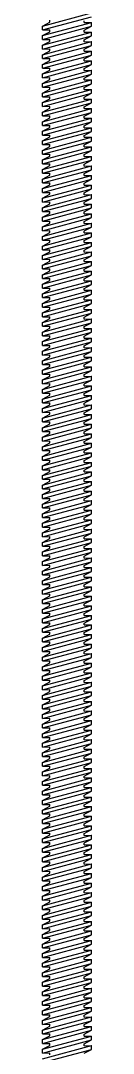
# Model space of a CAD drawing. Header units: metres. Extents: x -50 to 791, y -689 to 584.
# Drawn here: x 449.4 to 453.4, y 414.8 to 499 of the extents above; entities that cross this region are included whole.
import ezdxf

# ---------------------------------------------------------------- set-up
doc = ezdxf.new("R2010")
doc.units = ezdxf.units.M
doc.header["$MEASUREMENT"] = 0

msp = doc.modelspace()

# ---------------------------------------------------------------- linework, layer by layer
at = {"color": 1}
for p, q in [((449.377371, 498.577882), (453.377371, 499.649679)), ((449.377371, 498.2673), (453.377371, 499.339096)), ((449.377371, 498.577882), (449.977371, 498.893943)), ((449.377371, 497.797882), (453.377371, 498.869679)), ((449.977371, 498.893943), (449.977371, 499.049235)), ((452.777371, 498.864201), (452.777371, 499.019493)), ((452.777371, 498.864201), (453.377371, 498.869679)), ((453.377371, 498.559096), (453.377371, 498.869679)), ((449.377371, 498.2673), (449.377371, 498.577882)), ((449.377371, 497.4873), (453.377371, 498.559096)), ((449.377371, 498.2673), (449.977371, 498.272778)), ((449.377371, 497.797882), (449.977371, 498.113943)), ((449.377371, 497.017882), (453.377371, 498.089679)), ((449.977371, 498.113943), (449.977371, 498.269235)), ((452.777371, 498.243035), (453.377371, 498.559096)), ((452.777371, 498.084201), (452.777371, 498.239493)), ((452.777371, 498.084201), (453.377371, 498.089679)), ((453.377371, 497.779096), (453.377371, 498.089679)), ((449.377371, 497.4873), (449.377371, 497.797882)), ((449.377371, 496.7073), (453.377371, 497.779096)), ((449.377371, 497.4873), (449.977371, 497.492778)), ((449.377371, 497.017882), (449.977371, 497.333943)), ((449.377371, 496.237882), (453.377371, 497.309679)), ((449.377371, 496.7073), (449.377371, 497.017882)), ((449.977371, 497.333943), (449.977371, 497.489235)), ((452.777371, 497.463035), (453.377371, 497.779096)), ((452.777371, 497.304201), (452.777371, 497.459493)), ((452.777371, 497.304201), (453.377371, 497.309679)), ((453.377371, 496.999096), (453.377371, 497.309679)), ((449.377371, 495.9273), (453.377371, 496.999096)), ((449.377371, 496.7073), (449.977371, 496.712778)), ((449.377371, 496.237882), (449.977371, 496.553943)), ((449.377371, 495.457882), (453.377371, 496.529679)), ((449.377371, 495.9273), (449.377371, 496.237882)), ((449.377371, 495.1473), (453.377371, 496.219096)), ((449.977371, 496.553943), (449.977371, 496.709235)), ((452.777371, 496.683035), (453.377371, 496.999096)), ((452.777371, 496.524201), (452.777371, 496.679493)), ((452.777371, 496.524201), (453.377371, 496.529679)), ((452.777371, 495.903035), (453.377371, 496.219096)), ((453.377371, 496.219096), (453.377371, 496.529679)), ((449.377371, 495.9273), (449.977371, 495.932778)), ((449.377371, 495.457882), (449.977371, 495.773943)), ((449.377371, 494.677882), (453.377371, 495.749679)), ((449.377371, 495.1473), (449.377371, 495.457882)), ((449.377371, 494.3673), (453.377371, 495.439096)), ((449.977371, 495.773943), (449.977371, 495.929235)), ((452.777371, 495.744201), (452.777371, 495.899493)), ((452.777371, 495.744201), (453.377371, 495.749679)), ((452.777371, 495.123035), (453.377371, 495.439096)), ((453.377371, 495.439096), (453.377371, 495.749679)), ((449.377371, 495.1473), (449.977371, 495.152778)), ((449.377371, 494.677882), (449.977371, 494.993943)), ((449.377371, 493.897882), (453.377371, 494.969679)), ((449.377371, 494.3673), (449.377371, 494.677882)), ((449.377371, 493.5873), (453.377371, 494.659096)), ((449.977371, 494.993943), (449.977371, 495.149235)), ((452.777371, 494.964201), (452.777371, 495.119493)), ((452.777371, 494.964201), (453.377371, 494.969679)), ((452.777371, 494.343035), (453.377371, 494.659096)), ((453.377371, 494.659096), (453.377371, 494.969679)), ((449.377371, 494.3673), (449.977371, 494.372778)), ((449.377371, 493.897882), (449.977371, 494.213943)), ((449.377371, 493.117882), (453.377371, 494.189679)), ((449.377371, 493.5873), (449.377371, 493.897882)), ((449.377371, 492.8073), (453.377371, 493.879096)), ((449.977371, 494.213943), (449.977371, 494.369235)), ((452.777371, 494.184201), (452.777371, 494.339493)), ((452.777371, 494.184201), (453.377371, 494.189679)), ((452.777371, 493.563035), (453.377371, 493.879096)), ((453.377371, 493.879096), (453.377371, 494.189679)), ((449.377371, 493.5873), (449.977371, 493.592778)), ((449.377371, 493.117882), (449.977371, 493.433943)), ((449.377371, 492.337882), (453.377371, 493.409679)), ((449.377371, 492.8073), (449.377371, 493.117882)), ((449.377371, 492.0273), (453.377371, 493.099096)), ((449.377371, 492.8073), (449.977371, 492.812778)), ((449.977371, 493.433943), (449.977371, 493.589235)), ((449.977371, 492.653943), (449.977371, 492.809235)), ((452.777371, 493.404201), (452.777371, 493.559493)), ((452.777371, 493.404201), (453.377371, 493.409679)), ((452.777371, 492.783035), (453.377371, 493.099096)), ((453.377371, 493.099096), (453.377371, 493.409679)), ((449.377371, 492.337882), (449.977371, 492.653943)), ((449.377371, 491.557882), (453.377371, 492.629679)), ((449.377371, 492.0273), (449.377371, 492.337882)), ((449.377371, 491.2473), (453.377371, 492.319096)), ((449.377371, 492.0273), (449.977371, 492.032778)), ((449.977371, 491.873943), (449.977371, 492.029235)), ((452.777371, 492.624201), (452.777371, 492.779493)), ((452.777371, 492.624201), (453.377371, 492.629679)), ((452.777371, 492.003035), (453.377371, 492.319096)), ((452.777371, 491.844201), (452.777371, 491.999493)), ((453.377371, 492.319096), (453.377371, 492.629679)), ((449.377371, 491.557882), (449.977371, 491.873943)), ((449.377371, 490.777882), (453.377371, 491.849679)), ((449.377371, 491.2473), (449.377371, 491.557882)), ((449.377371, 490.4673), (453.377371, 491.539096)), ((449.377371, 491.2473), (449.977371, 491.252778)), ((449.977371, 491.093943), (449.977371, 491.249235)), ((452.777371, 491.844201), (453.377371, 491.849679)), ((452.777371, 491.223035), (453.377371, 491.539096)), ((452.777371, 491.064201), (452.777371, 491.219493)), ((453.377371, 491.539096), (453.377371, 491.849679)), ((449.377371, 490.777882), (449.977371, 491.093943)), ((449.377371, 489.997882), (453.377371, 491.069679)), ((449.377371, 490.4673), (449.377371, 490.777882)), ((449.377371, 489.6873), (453.377371, 490.759096)), ((449.377371, 490.4673), (449.977371, 490.472778)), ((449.377371, 489.997882), (449.977371, 490.313943)), ((449.377371, 489.217882), (453.377371, 490.289679)), ((449.977371, 490.313943), (449.977371, 490.469235)), ((452.777371, 491.064201), (453.377371, 491.069679)), ((452.777371, 490.443035), (453.377371, 490.759096)), ((452.777371, 490.284201), (452.777371, 490.439493)), ((452.777371, 490.284201), (453.377371, 490.289679)), ((453.377371, 490.759096), (453.377371, 491.069679)), ((453.377371, 489.979096), (453.377371, 490.289679)), ((449.377371, 489.6873), (449.377371, 489.997882)), ((449.377371, 488.9073), (453.377371, 489.979096)), ((449.377371, 489.6873), (449.977371, 489.692778)), ((449.377371, 489.217882), (449.977371, 489.533943)), ((449.377371, 488.437882), (453.377371, 489.509679)), ((449.977371, 489.533943), (449.977371, 489.689235)), ((452.777371, 489.663035), (453.377371, 489.979096)), ((452.777371, 489.504201), (452.777371, 489.659493)), ((452.777371, 489.504201), (453.377371, 489.509679)), ((453.377371, 489.199096), (453.377371, 489.509679)), ((449.377371, 488.9073), (449.377371, 489.217882)), ((449.377371, 488.1273), (453.377371, 489.199096)), ((449.377371, 488.9073), (449.977371, 488.912778)), ((449.377371, 488.437882), (449.977371, 488.753943)), ((449.377371, 487.657882), (453.377371, 488.729679)), ((449.977371, 488.753943), (449.977371, 488.909235)), ((452.777371, 488.883035), (453.377371, 489.199096)), ((452.777371, 488.724201), (452.777371, 488.879493)), ((452.777371, 488.724201), (453.377371, 488.729679)), ((453.377371, 488.419096), (453.377371, 488.729679)), ((449.377371, 488.1273), (449.377371, 488.437882)), ((449.377371, 487.3473), (453.377371, 488.419096)), ((449.377371, 488.1273), (449.977371, 488.132778)), ((449.377371, 487.657882), (449.977371, 487.973943)), ((449.377371, 486.877882), (453.377371, 487.949679)), ((449.977371, 487.973943), (449.977371, 488.129235)), ((452.777371, 488.103035), (453.377371, 488.419096)), ((452.777371, 487.944201), (452.777371, 488.099493)), ((452.777371, 487.944201), (453.377371, 487.949679)), ((453.377371, 487.639096), (453.377371, 487.949679)), ((449.377371, 487.3473), (449.377371, 487.657882)), ((449.377371, 486.5673), (453.377371, 487.639096)), ((449.377371, 487.3473), (449.977371, 487.352778)), ((449.377371, 486.877882), (449.977371, 487.193943)), ((449.377371, 486.097882), (453.377371, 487.169679)), ((449.977371, 487.193943), (449.977371, 487.349235)), ((452.777371, 487.323035), (453.377371, 487.639096)), ((452.777371, 487.164201), (452.777371, 487.319493)), ((452.777371, 487.164201), (453.377371, 487.169679)), ((453.377371, 486.859096), (453.377371, 487.169679)), ((449.377371, 486.5673), (449.377371, 486.877882)), ((449.377371, 485.7873), (453.377371, 486.859096)), ((449.377371, 486.5673), (449.977371, 486.572778)), ((449.377371, 486.097882), (449.977371, 486.413943)), ((449.377371, 485.317882), (453.377371, 486.389679)), ((449.377371, 485.7873), (449.377371, 486.097882)), ((449.377371, 485.0073), (453.377371, 486.079096)), ((449.977371, 486.413943), (449.977371, 486.569235)), ((452.777371, 486.543035), (453.377371, 486.859096)), ((452.777371, 486.384201), (452.777371, 486.539493)), ((452.777371, 486.384201), (453.377371, 486.389679)), ((452.777371, 485.763035), (453.377371, 486.079096)), ((453.377371, 486.079096), (453.377371, 486.389679)), ((449.377371, 485.7873), (449.977371, 485.792778)), ((449.377371, 485.317882), (449.977371, 485.633943)), ((449.377371, 484.537882), (453.377371, 485.609679)), ((449.377371, 485.0073), (449.377371, 485.317882)), ((449.377371, 484.2273), (453.377371, 485.299096)), ((449.977371, 485.633943), (449.977371, 485.789235)), ((452.777371, 485.604201), (452.777371, 485.759493)), ((452.777371, 485.604201), (453.377371, 485.609679)), ((452.777371, 484.983035), (453.377371, 485.299096)), ((453.377371, 485.299096), (453.377371, 485.609679)), ((449.377371, 485.0073), (449.977371, 485.012778)), ((449.377371, 484.537882), (449.977371, 484.853943)), ((449.377371, 483.757882), (453.377371, 484.829679)), ((449.377371, 484.2273), (449.377371, 484.537882)), ((449.377371, 483.4473), (453.377371, 484.519096)), ((449.977371, 484.853943), (449.977371, 485.009235)), ((452.777371, 484.824201), (452.777371, 484.979493)), ((452.777371, 484.824201), (453.377371, 484.829679)), ((452.777371, 484.203035), (453.377371, 484.519096)), ((453.377371, 484.519096), (453.377371, 484.829679)), ((449.377371, 484.2273), (449.977371, 484.232778)), ((449.377371, 483.757882), (449.977371, 484.073943)), ((449.377371, 482.977882), (453.377371, 484.049679)), ((449.377371, 483.4473), (449.377371, 483.757882)), ((449.377371, 482.6673), (453.377371, 483.739096)), ((449.977371, 484.073943), (449.977371, 484.229235)), ((452.777371, 484.044201), (452.777371, 484.199493)), ((452.777371, 484.044201), (453.377371, 484.049679)), ((452.777371, 483.423035), (453.377371, 483.739096)), ((453.377371, 483.739096), (453.377371, 484.049679)), ((449.377371, 483.4473), (449.977371, 483.452778)), ((449.377371, 482.977882), (449.977371, 483.293943)), ((449.377371, 482.197882), (453.377371, 483.269679)), ((449.377371, 482.6673), (449.377371, 482.977882)), ((449.377371, 481.8873), (453.377371, 482.959096)), ((449.977371, 483.293943), (449.977371, 483.449235)), ((452.777371, 483.264201), (452.777371, 483.419493)), ((452.777371, 483.264201), (453.377371, 483.269679)), ((452.777371, 482.643035), (453.377371, 482.959096)), ((453.377371, 482.959096), (453.377371, 483.269679)), ((449.377371, 482.6673), (449.977371, 482.672778)), ((449.377371, 482.197882), (449.977371, 482.513943)), ((449.377371, 481.417882), (453.377371, 482.489679)), ((449.377371, 481.8873), (449.377371, 482.197882)), ((449.377371, 481.1073), (453.377371, 482.179096)), ((449.377371, 481.8873), (449.977371, 481.892778)), ((449.977371, 482.513943), (449.977371, 482.669235)), ((449.977371, 481.733943), (449.977371, 481.889235)), ((452.777371, 482.484201), (452.777371, 482.639493)), ((452.777371, 482.484201), (453.377371, 482.489679)), ((452.777371, 481.863035), (453.377371, 482.179096)), ((452.777371, 481.704201), (452.777371, 481.859493)), ((453.377371, 482.179096), (453.377371, 482.489679)), ((449.377371, 481.417882), (449.977371, 481.733943)), ((449.377371, 480.637882), (453.377371, 481.709679)), ((449.377371, 481.1073), (449.377371, 481.417882)), ((449.377371, 480.3273), (453.377371, 481.399096)), ((449.377371, 481.1073), (449.977371, 481.112778)), ((449.977371, 480.953943), (449.977371, 481.109235)), ((452.777371, 481.704201), (453.377371, 481.709679)), ((452.777371, 481.083035), (453.377371, 481.399096)), ((452.777371, 480.924201), (452.777371, 481.079493)), ((453.377371, 481.399096), (453.377371, 481.709679)), ((449.377371, 480.637882), (449.977371, 480.953943)), ((449.377371, 479.857882), (453.377371, 480.929679)), ((449.377371, 480.3273), (449.377371, 480.637882)), ((449.377371, 479.5473), (453.377371, 480.619096)), ((449.377371, 480.3273), (449.977371, 480.332778)), ((449.377371, 479.857882), (449.977371, 480.173943)), ((449.977371, 480.173943), (449.977371, 480.329235)), ((452.777371, 480.924201), (453.377371, 480.929679)), ((452.777371, 480.303035), (453.377371, 480.619096)), ((452.777371, 480.144201), (452.777371, 480.299493)), ((453.377371, 480.619096), (453.377371, 480.929679)), ((449.377371, 479.077882), (453.377371, 480.149679)), ((449.377371, 479.5473), (449.377371, 479.857882)), ((449.377371, 478.7673), (453.377371, 479.839096)), ((449.377371, 479.5473), (449.977371, 479.552778)), ((449.377371, 479.077882), (449.977371, 479.393943)), ((449.377371, 478.297882), (453.377371, 479.369679)), ((449.977371, 479.393943), (449.977371, 479.549235)), ((452.777371, 480.144201), (453.377371, 480.149679)), ((452.777371, 479.523035), (453.377371, 479.839096)), ((452.777371, 479.364201), (452.777371, 479.519493)), ((452.777371, 479.364201), (453.377371, 479.369679)), ((453.377371, 479.839096), (453.377371, 480.149679)), ((453.377371, 479.059096), (453.377371, 479.369679)), ((449.377371, 478.7673), (449.377371, 479.077882)), ((449.377371, 477.9873), (453.377371, 479.059096)), ((449.377371, 478.7673), (449.977371, 478.772778)), ((449.377371, 478.297882), (449.977371, 478.613943)), ((449.377371, 477.517882), (453.377371, 478.589679)), ((449.977371, 478.613943), (449.977371, 478.769235)), ((452.777371, 478.743035), (453.377371, 479.059096)), ((452.777371, 478.584201), (452.777371, 478.739493)), ((452.777371, 478.584201), (453.377371, 478.589679)), ((453.377371, 478.279096), (453.377371, 478.589679)), ((449.377371, 477.9873), (449.377371, 478.297882)), ((449.377371, 477.2073), (453.377371, 478.279096)), ((449.377371, 477.9873), (449.977371, 477.992778)), ((449.377371, 477.517882), (449.977371, 477.833943)), ((449.377371, 476.737882), (453.377371, 477.809679)), ((449.977371, 477.833943), (449.977371, 477.989235)), ((452.777371, 477.963035), (453.377371, 478.279096)), ((452.777371, 477.804201), (452.777371, 477.959493)), ((452.777371, 477.804201), (453.377371, 477.809679)), ((453.377371, 477.499096), (453.377371, 477.809679)), ((449.377371, 477.2073), (449.377371, 477.517882)), ((449.377371, 476.4273), (453.377371, 477.499096)), ((449.377371, 477.2073), (449.977371, 477.212778)), ((449.377371, 476.737882), (449.977371, 477.053943)), ((449.377371, 475.957882), (453.377371, 477.029679)), ((449.977371, 477.053943), (449.977371, 477.209235)), ((452.777371, 477.183035), (453.377371, 477.499096)), ((452.777371, 477.024201), (452.777371, 477.179493)), ((452.777371, 477.024201), (453.377371, 477.029679)), ((453.377371, 476.719096), (453.377371, 477.029679)), ((449.377371, 476.4273), (449.377371, 476.737882)), ((449.377371, 475.6473), (453.377371, 476.719096)), ((449.377371, 476.4273), (449.977371, 476.432778)), ((449.377371, 475.957882), (449.977371, 476.273943)), ((449.377371, 475.177882), (453.377371, 476.249679)), ((449.377371, 475.6473), (449.377371, 475.957882)), ((449.977371, 476.273943), (449.977371, 476.429235)), ((452.777371, 476.403035), (453.377371, 476.719096)), ((452.777371, 476.244201), (452.777371, 476.399493)), ((452.777371, 476.244201), (453.377371, 476.249679)), ((453.377371, 475.939096), (453.377371, 476.249679)), ((449.377371, 474.8673), (453.377371, 475.939096)), ((449.377371, 475.6473), (449.977371, 475.652778)), ((449.377371, 475.177882), (449.977371, 475.493943)), ((449.377371, 474.397882), (453.377371, 475.469679)), ((449.377371, 474.8673), (449.377371, 475.177882)), ((449.377371, 474.0873), (453.377371, 475.159096)), ((449.977371, 475.493943), (449.977371, 475.649235)), ((452.777371, 475.623035), (453.377371, 475.939096)), ((452.777371, 475.464201), (452.777371, 475.619493)), ((452.777371, 475.464201), (453.377371, 475.469679)), ((452.777371, 474.843035), (453.377371, 475.159096)), ((453.377371, 475.159096), (453.377371, 475.469679)), ((449.377371, 474.8673), (449.977371, 474.872778)), ((449.377371, 474.397882), (449.977371, 474.713943)), ((449.377371, 473.617882), (453.377371, 474.689679)), ((449.377371, 474.0873), (449.377371, 474.397882)), ((449.377371, 473.3073), (453.377371, 474.379096)), ((449.977371, 474.713943), (449.977371, 474.869235)), ((452.777371, 474.684201), (452.777371, 474.839493)), ((452.777371, 474.684201), (453.377371, 474.689679)), ((452.777371, 474.063035), (453.377371, 474.379096)), ((453.377371, 474.379096), (453.377371, 474.689679)), ((449.377371, 474.0873), (449.977371, 474.092778)), ((449.377371, 473.617882), (449.977371, 473.933943)), ((449.377371, 472.837882), (453.377371, 473.909679)), ((449.377371, 473.3073), (449.377371, 473.617882)), ((449.377371, 472.5273), (453.377371, 473.599096)), ((449.977371, 473.933943), (449.977371, 474.089235)), ((452.777371, 473.904201), (452.777371, 474.059493)), ((452.777371, 473.904201), (453.377371, 473.909679)), ((452.777371, 473.283035), (453.377371, 473.599096)), ((453.377371, 473.599096), (453.377371, 473.909679)), ((449.377371, 473.3073), (449.977371, 473.312778)), ((449.377371, 472.837882), (449.977371, 473.153943)), ((449.377371, 472.057882), (453.377371, 473.129679)), ((449.377371, 472.5273), (449.377371, 472.837882)), ((449.377371, 471.7473), (453.377371, 472.819096)), ((449.977371, 473.153943), (449.977371, 473.309235)), ((452.777371, 473.124201), (452.777371, 473.279493)), ((452.777371, 473.124201), (453.377371, 473.129679)), ((452.777371, 472.503035), (453.377371, 472.819096)), ((453.377371, 472.819096), (453.377371, 473.129679)), ((449.377371, 472.5273), (449.977371, 472.532778)), ((449.377371, 472.057882), (449.977371, 472.373943)), ((449.377371, 471.277882), (453.377371, 472.349679)), ((449.377371, 471.7473), (449.377371, 472.057882)), ((449.377371, 470.9673), (453.377371, 472.039096)), ((449.377371, 471.7473), (449.977371, 471.752778)), ((449.977371, 472.373943), (449.977371, 472.529235)), ((449.977371, 471.593943), (449.977371, 471.749235)), ((452.777371, 472.344201), (452.777371, 472.499493)), ((452.777371, 472.344201), (453.377371, 472.349679)), ((452.777371, 471.723035), (453.377371, 472.039096)), ((453.377371, 472.039096), (453.377371, 472.349679)), ((449.377371, 471.277882), (449.977371, 471.593943)), ((449.377371, 470.497882), (453.377371, 471.569679)), ((449.377371, 470.9673), (449.377371, 471.277882)), ((449.377371, 470.1873), (453.377371, 471.259096)), ((449.377371, 470.9673), (449.977371, 470.972778)), ((449.977371, 470.813943), (449.977371, 470.969235)), ((452.777371, 471.564201), (452.777371, 471.719493)), ((452.777371, 471.564201), (453.377371, 471.569679)), ((452.777371, 470.943035), (453.377371, 471.259096)), ((452.777371, 470.784201), (452.777371, 470.939493)), ((453.377371, 471.259096), (453.377371, 471.569679)), ((449.377371, 470.497882), (449.977371, 470.813943)), ((449.377371, 469.717882), (453.377371, 470.789679)), ((449.377371, 470.1873), (449.377371, 470.497882)), ((449.377371, 469.4073), (453.377371, 470.479096)), ((449.377371, 470.1873), (449.977371, 470.192778)), ((449.977371, 470.033943), (449.977371, 470.189235)), ((452.777371, 470.784201), (453.377371, 470.789679)), ((452.777371, 470.163035), (453.377371, 470.479096)), ((452.777371, 470.004201), (452.777371, 470.159493)), ((453.377371, 470.479096), (453.377371, 470.789679)), ((449.377371, 469.717882), (449.977371, 470.033943)), ((449.377371, 468.937882), (453.377371, 470.009679)), ((449.377371, 469.4073), (449.377371, 469.717882)), ((449.377371, 468.6273), (453.377371, 469.699096)), ((449.377371, 469.4073), (449.977371, 469.412778)), ((449.377371, 468.937882), (449.977371, 469.253943)), ((449.377371, 468.157882), (453.377371, 469.229679)), ((449.977371, 469.253943), (449.977371, 469.409235)), ((452.777371, 470.004201), (453.377371, 470.009679)), ((452.777371, 469.383035), (453.377371, 469.699096)), ((452.777371, 469.224201), (452.777371, 469.379493)), ((452.777371, 469.224201), (453.377371, 469.229679)), ((453.377371, 469.699096), (453.377371, 470.009679)), ((453.377371, 468.919096), (453.377371, 469.229679)), ((449.377371, 468.6273), (449.377371, 468.937882)), ((449.377371, 467.8473), (453.377371, 468.919096)), ((449.377371, 468.6273), (449.977371, 468.632778)), ((449.377371, 468.157882), (449.977371, 468.473943)), ((449.377371, 467.377882), (453.377371, 468.449679)), ((449.977371, 468.473943), (449.977371, 468.629235)), ((452.777371, 468.603035), (453.377371, 468.919096)), ((452.777371, 468.444201), (452.777371, 468.599493)), ((452.777371, 468.444201), (453.377371, 468.449679)), ((453.377371, 468.139096), (453.377371, 468.449679)), ((449.377371, 467.8473), (449.377371, 468.157882)), ((449.377371, 467.0673), (453.377371, 468.139096)), ((449.377371, 467.8473), (449.977371, 467.852778)), ((449.377371, 467.377882), (449.977371, 467.693943)), ((449.377371, 466.597882), (453.377371, 467.669679)), ((449.977371, 467.693943), (449.977371, 467.849235)), ((452.777371, 467.823035), (453.377371, 468.139096)), ((452.777371, 467.664201), (452.777371, 467.819493)), ((452.777371, 467.664201), (453.377371, 467.669679)), ((453.377371, 467.359096), (453.377371, 467.669679)), ((449.377371, 467.0673), (449.377371, 467.377882)), ((449.377371, 466.2873), (453.377371, 467.359096)), ((449.377371, 467.0673), (449.977371, 467.072778)), ((449.377371, 466.597882), (449.977371, 466.913943)), ((449.377371, 465.817882), (453.377371, 466.889679)), ((449.977371, 466.913943), (449.977371, 467.069235)), ((452.777371, 467.043035), (453.377371, 467.359096)), ((452.777371, 466.884201), (452.777371, 467.039493)), ((452.777371, 466.884201), (453.377371, 466.889679)), ((453.377371, 466.579096), (453.377371, 466.889679)), ((449.377371, 466.2873), (449.377371, 466.597882)), ((449.377371, 465.5073), (453.377371, 466.579096)), ((449.377371, 466.2873), (449.977371, 466.292778)), ((449.377371, 465.817882), (449.977371, 466.133943)), ((449.377371, 465.037882), (453.377371, 466.109679)), ((449.977371, 466.133943), (449.977371, 466.289235)), ((452.777371, 466.263035), (453.377371, 466.579096)), ((452.777371, 466.104201), (452.777371, 466.259493)), ((452.777371, 466.104201), (453.377371, 466.109679)), ((453.377371, 465.799096), (453.377371, 466.109679)), ((449.377371, 465.5073), (449.377371, 465.817882)), ((449.377371, 464.7273), (453.377371, 465.799096)), ((449.377371, 465.5073), (449.977371, 465.512778)), ((449.377371, 465.037882), (449.977371, 465.353943)), ((449.377371, 464.257882), (453.377371, 465.329679)), ((449.377371, 464.7273), (449.377371, 465.037882)), ((449.377371, 463.9473), (453.377371, 465.019096)), ((449.977371, 465.353943), (449.977371, 465.509235)), ((452.777371, 465.483035), (453.377371, 465.799096)), ((452.777371, 465.324201), (452.777371, 465.479493)), ((452.777371, 465.324201), (453.377371, 465.329679)), ((452.777371, 464.703035), (453.377371, 465.019096)), ((453.377371, 465.019096), (453.377371, 465.329679)), ((449.377371, 464.7273), (449.977371, 464.732778)), ((449.377371, 464.257882), (449.977371, 464.573943)), ((449.377371, 463.477882), (453.377371, 464.549679)), ((449.377371, 463.9473), (449.377371, 464.257882)), ((449.377371, 463.1673), (453.377371, 464.239096)), ((449.977371, 464.573943), (449.977371, 464.729235)), ((452.777371, 464.544201), (452.777371, 464.699493)), ((452.777371, 464.544201), (453.377371, 464.549679)), ((452.777371, 463.923035), (453.377371, 464.239096)), ((453.377371, 464.239096), (453.377371, 464.549679)), ((449.377371, 463.9473), (449.977371, 463.952778)), ((449.377371, 463.477882), (449.977371, 463.793943)), ((449.377371, 462.697882), (453.377371, 463.769679)), ((449.377371, 463.1673), (449.377371, 463.477882)), ((449.377371, 462.3873), (453.377371, 463.459096)), ((449.977371, 463.793943), (449.977371, 463.949235)), ((452.777371, 463.764201), (452.777371, 463.919493)), ((452.777371, 463.764201), (453.377371, 463.769679)), ((452.777371, 463.143035), (453.377371, 463.459096)), ((453.377371, 463.459096), (453.377371, 463.769679)), ((449.377371, 463.1673), (449.977371, 463.172778)), ((449.377371, 462.697882), (449.977371, 463.013943)), ((449.377371, 461.917882), (453.377371, 462.989679)), ((449.377371, 462.3873), (449.377371, 462.697882)), ((449.377371, 461.6073), (453.377371, 462.679096)), ((449.977371, 463.013943), (449.977371, 463.169235)), ((452.777371, 462.984201), (452.777371, 463.139493)), ((452.777371, 462.984201), (453.377371, 462.989679)), ((452.777371, 462.363035), (453.377371, 462.679096)), ((453.377371, 462.679096), (453.377371, 462.989679)), ((449.377371, 462.3873), (449.977371, 462.392778)), ((449.377371, 461.917882), (449.977371, 462.233943)), ((449.377371, 461.137882), (453.377371, 462.209679)), ((449.377371, 461.6073), (449.377371, 461.917882)), ((449.377371, 460.8273), (453.377371, 461.899096)), ((449.977371, 462.233943), (449.977371, 462.389235)), ((452.777371, 462.204201), (452.777371, 462.359493)), ((452.777371, 462.204201), (453.377371, 462.209679)), ((452.777371, 461.583035), (453.377371, 461.899096)), ((453.377371, 461.899096), (453.377371, 462.209679)), ((449.377371, 461.6073), (449.977371, 461.612778)), ((449.377371, 461.137882), (449.977371, 461.453943)), ((449.377371, 460.357882), (453.377371, 461.429679)), ((449.377371, 460.8273), (449.377371, 461.137882)), ((449.377371, 460.0473), (453.377371, 461.119096)), ((449.377371, 460.8273), (449.977371, 460.832778)), ((449.977371, 461.453943), (449.977371, 461.609235)), ((449.977371, 460.673943), (449.977371, 460.829235)), ((452.777371, 461.424201), (452.777371, 461.579493)), ((452.777371, 461.424201), (453.377371, 461.429679)), ((452.777371, 460.803035), (453.377371, 461.119096)), ((452.777371, 460.644201), (452.777371, 460.799493)), ((453.377371, 461.119096), (453.377371, 461.429679)), ((449.377371, 460.357882), (449.977371, 460.673943)), ((449.377371, 459.577882), (453.377371, 460.649679)), ((449.377371, 460.0473), (449.377371, 460.357882)), ((449.377371, 459.2673), (453.377371, 460.339096)), ((449.377371, 460.0473), (449.977371, 460.052778)), ((449.977371, 459.893943), (449.977371, 460.049235)), ((452.777371, 460.644201), (453.377371, 460.649679)), ((452.777371, 460.023035), (453.377371, 460.339096)), ((452.777371, 459.864201), (452.777371, 460.019493)), ((453.377371, 460.339096), (453.377371, 460.649679)), ((449.377371, 459.577882), (449.977371, 459.893943)), ((449.377371, 458.797882), (453.377371, 459.869679)), ((449.377371, 459.2673), (449.377371, 459.577882)), ((449.377371, 458.4873), (453.377371, 459.559096)), ((449.377371, 459.2673), (449.977371, 459.272778)), ((449.377371, 458.797882), (449.977371, 459.113943)), ((449.977371, 459.113943), (449.977371, 459.269235)), ((452.777371, 459.864201), (453.377371, 459.869679)), ((452.777371, 459.243035), (453.377371, 459.559096)), ((452.777371, 459.084201), (452.777371, 459.239493)), ((453.377371, 459.559096), (453.377371, 459.869679)), ((449.377371, 458.017882), (453.377371, 459.089679)), ((449.377371, 458.4873), (449.377371, 458.797882)), ((449.377371, 457.7073), (453.377371, 458.779096)), ((449.377371, 458.4873), (449.977371, 458.492778)), ((449.377371, 458.017882), (449.977371, 458.333943)), ((449.377371, 457.237882), (453.377371, 458.309679)), ((449.977371, 458.333943), (449.977371, 458.489235)), ((452.777371, 459.084201), (453.377371, 459.089679)), ((452.777371, 458.463035), (453.377371, 458.779096)), ((452.777371, 458.304201), (452.777371, 458.459493)), ((452.777371, 458.304201), (453.377371, 458.309679)), ((453.377371, 458.779096), (453.377371, 459.089679)), ((453.377371, 457.999096), (453.377371, 458.309679)), ((449.377371, 457.7073), (449.377371, 458.017882)), ((449.377371, 456.9273), (453.377371, 457.999096)), ((449.377371, 457.7073), (449.977371, 457.712778)), ((449.377371, 457.237882), (449.977371, 457.553943)), ((449.377371, 456.457882), (453.377371, 457.529679)), ((449.977371, 457.553943), (449.977371, 457.709235)), ((452.777371, 457.683035), (453.377371, 457.999096)), ((452.777371, 457.524201), (452.777371, 457.679493)), ((452.777371, 457.524201), (453.377371, 457.529679)), ((453.377371, 457.219096), (453.377371, 457.529679)), ((449.377371, 456.9273), (449.377371, 457.237882)), ((449.377371, 456.1473), (453.377371, 457.219096)), ((449.377371, 456.9273), (449.977371, 456.932778)), ((449.377371, 456.457882), (449.977371, 456.773943)), ((449.377371, 455.677882), (453.377371, 456.749679)), ((449.977371, 456.773943), (449.977371, 456.929235)), ((452.777371, 456.903035), (453.377371, 457.219096)), ((452.777371, 456.744201), (452.777371, 456.899493)), ((452.777371, 456.744201), (453.377371, 456.749679)), ((453.377371, 456.439096), (453.377371, 456.749679)), ((449.377371, 456.1473), (449.377371, 456.457882)), ((449.377371, 455.3673), (453.377371, 456.439096)), ((449.377371, 456.1473), (449.977371, 456.152778)), ((449.377371, 455.677882), (449.977371, 455.993943)), ((449.377371, 454.897882), (453.377371, 455.969679)), ((449.977371, 455.993943), (449.977371, 456.149235)), ((452.777371, 456.123035), (453.377371, 456.439096)), ((452.777371, 455.964201), (452.777371, 456.119493)), ((452.777371, 455.964201), (453.377371, 455.969679)), ((453.377371, 455.659096), (453.377371, 455.969679)), ((449.377371, 455.3673), (449.377371, 455.677882)), ((449.377371, 454.5873), (453.377371, 455.659096)), ((449.377371, 455.3673), (449.977371, 455.372778)), ((449.377371, 454.897882), (449.977371, 455.213943)), ((449.377371, 454.117882), (453.377371, 455.189679)), ((449.377371, 454.5873), (449.377371, 454.897882)), ((449.977371, 455.213943), (449.977371, 455.369235)), ((452.777371, 455.343035), (453.377371, 455.659096)), ((452.777371, 455.184201), (452.777371, 455.339493)), ((452.777371, 455.184201), (453.377371, 455.189679)), ((453.377371, 454.879096), (453.377371, 455.189679)), ((449.377371, 453.8073), (453.377371, 454.879096)), ((449.377371, 454.5873), (449.977371, 454.592778)), ((449.377371, 454.117882), (449.977371, 454.433943)), ((449.377371, 453.337882), (453.377371, 454.409679)), ((449.377371, 453.8073), (449.377371, 454.117882)), ((449.377371, 453.0273), (453.377371, 454.099096)), ((449.977371, 454.433943), (449.977371, 454.589235)), ((452.777371, 454.563035), (453.377371, 454.879096)), ((452.777371, 454.404201), (452.777371, 454.559493)), ((452.777371, 454.404201), (453.377371, 454.409679)), ((452.777371, 453.783035), (453.377371, 454.099096)), ((453.377371, 454.099096), (453.377371, 454.409679)), ((449.377371, 453.8073), (449.977371, 453.812778)), ((449.377371, 453.337882), (449.977371, 453.653943)), ((449.377371, 452.557882), (453.377371, 453.629679)), ((449.377371, 453.0273), (449.377371, 453.337882)), ((449.377371, 452.2473), (453.377371, 453.319096)), ((449.977371, 453.653943), (449.977371, 453.809235)), ((452.777371, 453.624201), (452.777371, 453.779493)), ((452.777371, 453.624201), (453.377371, 453.629679)), ((452.777371, 453.003035), (453.377371, 453.319096)), ((453.377371, 453.319096), (453.377371, 453.629679)), ((449.377371, 453.0273), (449.977371, 453.032778)), ((449.377371, 452.557882), (449.977371, 452.873943)), ((449.377371, 451.777882), (453.377371, 452.849679)), ((449.377371, 452.2473), (449.377371, 452.557882)), ((449.377371, 451.4673), (453.377371, 452.539096)), ((449.977371, 452.873943), (449.977371, 453.029235)), ((452.777371, 452.844201), (452.777371, 452.999493)), ((452.777371, 452.844201), (453.377371, 452.849679)), ((452.777371, 452.223035), (453.377371, 452.539096)), ((453.377371, 452.539096), (453.377371, 452.849679)), ((449.377371, 452.2473), (449.977371, 452.252778)), ((449.377371, 451.777882), (449.977371, 452.093943)), ((449.377371, 450.997882), (453.377371, 452.069679)), ((449.377371, 451.4673), (449.377371, 451.777882)), ((449.377371, 450.6873), (453.377371, 451.759096)), ((449.977371, 452.093943), (449.977371, 452.249235)), ((452.777371, 452.064201), (452.777371, 452.219493)), ((452.777371, 452.064201), (453.377371, 452.069679)), ((452.777371, 451.443035), (453.377371, 451.759096)), ((453.377371, 451.759096), (453.377371, 452.069679)), ((449.377371, 451.4673), (449.977371, 451.472778)), ((449.377371, 450.997882), (449.977371, 451.313943)), ((449.377371, 450.217882), (453.377371, 451.289679)), ((449.377371, 450.6873), (449.377371, 450.997882)), ((449.377371, 449.9073), (453.377371, 450.979096)), ((449.377371, 450.6873), (449.977371, 450.692778)), ((449.977371, 451.313943), (449.977371, 451.469235)), ((449.977371, 450.533943), (449.977371, 450.689235)), ((452.777371, 451.284201), (452.777371, 451.439493)), ((452.777371, 451.284201), (453.377371, 451.289679)), ((452.777371, 450.663035), (453.377371, 450.979096)), ((453.377371, 450.979096), (453.377371, 451.289679)), ((449.377371, 450.217882), (449.977371, 450.533943)), ((449.377371, 449.437882), (453.377371, 450.509679)), ((449.377371, 449.9073), (449.377371, 450.217882)), ((449.377371, 449.1273), (453.377371, 450.199096)), ((449.377371, 449.9073), (449.977371, 449.912778)), ((449.977371, 449.753943), (449.977371, 449.909235)), ((452.777371, 450.504201), (452.777371, 450.659493)), ((452.777371, 450.504201), (453.377371, 450.509679)), ((452.777371, 449.883035), (453.377371, 450.199096)), ((452.777371, 449.724201), (452.777371, 449.879493)), ((453.377371, 450.199096), (453.377371, 450.509679)), ((449.377371, 449.437882), (449.977371, 449.753943)), ((449.377371, 448.657882), (453.377371, 449.729679)), ((449.377371, 449.1273), (449.377371, 449.437882)), ((449.377371, 448.3473), (453.377371, 449.419096)), ((449.377371, 449.1273), (449.977371, 449.132778)), ((449.977371, 448.973943), (449.977371, 449.129235)), ((452.777371, 449.724201), (453.377371, 449.729679)), ((452.777371, 449.103035), (453.377371, 449.419096)), ((452.777371, 448.944201), (452.777371, 449.099493)), ((453.377371, 449.419096), (453.377371, 449.729679)), ((449.377371, 448.657882), (449.977371, 448.973943)), ((449.377371, 447.877882), (453.377371, 448.949679)), ((449.377371, 448.3473), (449.377371, 448.657882)), ((449.377371, 447.5673), (453.377371, 448.639096)), ((449.377371, 448.3473), (449.977371, 448.352778)), ((449.377371, 447.877882), (449.977371, 448.193943)), ((449.377371, 447.097882), (453.377371, 448.169679)), ((449.977371, 448.193943), (449.977371, 448.349235)), ((452.777371, 448.944201), (453.377371, 448.949679)), ((452.777371, 448.323035), (453.377371, 448.639096)), ((452.777371, 448.164201), (452.777371, 448.319493)), ((452.777371, 448.164201), (453.377371, 448.169679)), ((453.377371, 448.639096), (453.377371, 448.949679)), ((453.377371, 447.859096), (453.377371, 448.169679)), ((449.377371, 447.5673), (449.377371, 447.877882)), ((449.377371, 446.7873), (453.377371, 447.859096)), ((449.377371, 447.5673), (449.977371, 447.572778)), ((449.377371, 447.097882), (449.977371, 447.413943)), ((449.377371, 446.317882), (453.377371, 447.389679)), ((449.977371, 447.413943), (449.977371, 447.569235)), ((452.777371, 447.543035), (453.377371, 447.859096)), ((452.777371, 447.384201), (452.777371, 447.539493)), ((452.777371, 447.384201), (453.377371, 447.389679)), ((453.377371, 447.079096), (453.377371, 447.389679)), ((449.377371, 446.7873), (449.377371, 447.097882)), ((449.377371, 446.0073), (453.377371, 447.079096)), ((449.377371, 446.7873), (449.977371, 446.792778)), ((449.377371, 446.317882), (449.977371, 446.633943)), ((449.377371, 445.537882), (453.377371, 446.609679)), ((449.977371, 446.633943), (449.977371, 446.789235)), ((452.777371, 446.763035), (453.377371, 447.079096)), ((452.777371, 446.604201), (452.777371, 446.759493)), ((452.777371, 446.604201), (453.377371, 446.609679)), ((453.377371, 446.299096), (453.377371, 446.609679)), ((449.377371, 446.0073), (449.377371, 446.317882)), ((449.377371, 445.2273), (453.377371, 446.299096)), ((449.377371, 446.0073), (449.977371, 446.012778)), ((449.377371, 445.537882), (449.977371, 445.853943)), ((449.377371, 444.757882), (453.377371, 445.829679)), ((449.977371, 445.853943), (449.977371, 446.009235)), ((452.777371, 445.983035), (453.377371, 446.299096)), ((452.777371, 445.824201), (452.777371, 445.979493)), ((452.777371, 445.824201), (453.377371, 445.829679)), ((453.377371, 445.519096), (453.377371, 445.829679)), ((449.377371, 445.2273), (449.377371, 445.537882)), ((449.377371, 444.4473), (453.377371, 445.519096)), ((449.377371, 445.2273), (449.977371, 445.232778)), ((449.377371, 444.757882), (449.977371, 445.073943)), ((449.377371, 443.977882), (453.377371, 445.049679)), ((449.977371, 445.073943), (449.977371, 445.229235)), ((452.777371, 445.203035), (453.377371, 445.519096)), ((452.777371, 445.044201), (452.777371, 445.199493)), ((452.777371, 445.044201), (453.377371, 445.049679)), ((453.377371, 444.739096), (453.377371, 445.049679)), ((449.377371, 444.4473), (449.377371, 444.757882)), ((449.377371, 443.6673), (453.377371, 444.739096)), ((449.377371, 444.4473), (449.977371, 444.452778)), ((449.377371, 443.977882), (449.977371, 444.293943)), ((449.377371, 443.197882), (453.377371, 444.269679)), ((449.377371, 443.6673), (449.377371, 443.977882)), ((449.377371, 442.8873), (453.377371, 443.959096)), ((449.977371, 444.293943), (449.977371, 444.449235)), ((452.777371, 444.423035), (453.377371, 444.739096)), ((452.777371, 444.264201), (452.777371, 444.419493)), ((452.777371, 444.264201), (453.377371, 444.269679)), ((452.777371, 443.643035), (453.377371, 443.959096)), ((453.377371, 443.959096), (453.377371, 444.269679)), ((449.377371, 443.6673), (449.977371, 443.672778)), ((449.377371, 443.197882), (449.977371, 443.513943)), ((449.377371, 442.417882), (453.377371, 443.489679)), ((449.377371, 442.8873), (449.377371, 443.197882)), ((449.377371, 442.1073), (453.377371, 443.179096)), ((449.977371, 443.513943), (449.977371, 443.669235)), ((452.777371, 443.484201), (452.777371, 443.639493)), ((452.777371, 443.484201), (453.377371, 443.489679)), ((452.777371, 442.863035), (453.377371, 443.179096)), ((453.377371, 443.179096), (453.377371, 443.489679)), ((449.377371, 442.8873), (449.977371, 442.892778)), ((449.377371, 442.417882), (449.977371, 442.733943)), ((449.377371, 441.637882), (453.377371, 442.709679)), ((449.377371, 442.1073), (449.377371, 442.417882)), ((449.377371, 441.3273), (453.377371, 442.399096)), ((449.977371, 442.733943), (449.977371, 442.889235)), ((452.777371, 442.704201), (452.777371, 442.859493)), ((452.777371, 442.704201), (453.377371, 442.709679)), ((452.777371, 442.083035), (453.377371, 442.399096)), ((453.377371, 442.399096), (453.377371, 442.709679)), ((449.377371, 442.1073), (449.977371, 442.112778)), ((449.377371, 441.637882), (449.977371, 441.953943)), ((449.377371, 440.857882), (453.377371, 441.929679)), ((449.377371, 441.3273), (449.377371, 441.637882)), ((449.377371, 440.5473), (453.377371, 441.619096)), ((449.977371, 441.953943), (449.977371, 442.109235)), ((452.777371, 441.924201), (452.777371, 442.079493)), ((452.777371, 441.924201), (453.377371, 441.929679)), ((452.777371, 441.303035), (453.377371, 441.619096)), ((453.377371, 441.619096), (453.377371, 441.929679)), ((449.377371, 441.3273), (449.977371, 441.332778)), ((449.377371, 440.857882), (449.977371, 441.173943)), ((449.377371, 440.077882), (453.377371, 441.149679)), ((449.377371, 440.5473), (449.377371, 440.857882)), ((449.377371, 439.7673), (453.377371, 440.839096)), ((449.977371, 441.173943), (449.977371, 441.329235)), ((452.777371, 441.144201), (452.777371, 441.299493)), ((452.777371, 441.144201), (453.377371, 441.149679)), ((452.777371, 440.523035), (453.377371, 440.839096)), ((453.377371, 440.839096), (453.377371, 441.149679)), ((449.377371, 440.5473), (449.977371, 440.552778)), ((449.377371, 440.077882), (449.977371, 440.393943)), ((449.377371, 439.297882), (453.377371, 440.369679)), ((449.377371, 439.7673), (449.377371, 440.077882)), ((449.377371, 438.9873), (453.377371, 440.059096)), ((449.377371, 439.7673), (449.977371, 439.772778)), ((449.977371, 440.393943), (449.977371, 440.549235)), ((449.977371, 439.613943), (449.977371, 439.769235)), ((452.777371, 440.364201), (452.777371, 440.519493)), ((452.777371, 440.364201), (453.377371, 440.369679)), ((452.777371, 439.743035), (453.377371, 440.059096)), ((452.777371, 439.584201), (452.777371, 439.739493)), ((453.377371, 440.059096), (453.377371, 440.369679)), ((449.377371, 439.297882), (449.977371, 439.613943)), ((449.377371, 438.517882), (453.377371, 439.589679)), ((449.377371, 438.9873), (449.377371, 439.297882)), ((449.377371, 438.2073), (453.377371, 439.279096)), ((449.377371, 438.9873), (449.977371, 438.992778)), ((449.977371, 438.833943), (449.977371, 438.989235)), ((452.777371, 439.584201), (453.377371, 439.589679)), ((452.777371, 438.963035), (453.377371, 439.279096)), ((452.777371, 438.804201), (452.777371, 438.959493)), ((453.377371, 439.279096), (453.377371, 439.589679)), ((449.377371, 438.517882), (449.977371, 438.833943)), ((449.377371, 437.737882), (453.377371, 438.809679)), ((449.377371, 438.2073), (449.377371, 438.517882)), ((449.377371, 437.4273), (453.377371, 438.499096)), ((449.377371, 438.2073), (449.977371, 438.212778)), ((449.377371, 437.737882), (449.977371, 438.053943)), ((449.977371, 438.053943), (449.977371, 438.209235)), ((452.777371, 438.804201), (453.377371, 438.809679)), ((452.777371, 438.183035), (453.377371, 438.499096)), ((452.777371, 438.024201), (452.777371, 438.179493)), ((453.377371, 438.499096), (453.377371, 438.809679)), ((449.377371, 436.957882), (453.377371, 438.029679)), ((449.377371, 437.4273), (449.377371, 437.737882)), ((449.377371, 436.6473), (453.377371, 437.719096)), ((449.377371, 437.4273), (449.977371, 437.432778)), ((449.377371, 436.957882), (449.977371, 437.273943)), ((449.377371, 436.177882), (453.377371, 437.249679)), ((449.977371, 437.273943), (449.977371, 437.429235)), ((452.777371, 438.024201), (453.377371, 438.029679)), ((452.777371, 437.403035), (453.377371, 437.719096)), ((452.777371, 437.244201), (452.777371, 437.399493)), ((452.777371, 437.244201), (453.377371, 437.249679)), ((453.377371, 437.719096), (453.377371, 438.029679)), ((453.377371, 436.939096), (453.377371, 437.249679)), ((449.377371, 436.6473), (449.377371, 436.957882)), ((449.377371, 435.8673), (453.377371, 436.939096)), ((449.377371, 436.6473), (449.977371, 436.652778)), ((449.377371, 436.177882), (449.977371, 436.493943)), ((449.377371, 435.397882), (453.377371, 436.469679)), ((449.977371, 436.493943), (449.977371, 436.649235)), ((452.777371, 436.623035), (453.377371, 436.939096)), ((452.777371, 436.464201), (452.777371, 436.619493)), ((452.777371, 436.464201), (453.377371, 436.469679)), ((453.377371, 436.159096), (453.377371, 436.469679)), ((449.377371, 435.8673), (449.377371, 436.177882)), ((449.377371, 435.0873), (453.377371, 436.159096)), ((449.377371, 435.8673), (449.977371, 435.872778)), ((449.377371, 435.397882), (449.977371, 435.713943)), ((449.377371, 434.617882), (453.377371, 435.689679)), ((449.977371, 435.713943), (449.977371, 435.869235)), ((452.777371, 435.843035), (453.377371, 436.159096)), ((452.777371, 435.684201), (452.777371, 435.839493)), ((452.777371, 435.684201), (453.377371, 435.689679)), ((453.377371, 435.379096), (453.377371, 435.689679)), ((449.377371, 435.0873), (449.377371, 435.397882)), ((449.377371, 434.3073), (453.377371, 435.379096)), ((449.377371, 435.0873), (449.977371, 435.092778)), ((449.377371, 434.617882), (449.977371, 434.933943)), ((449.377371, 433.837882), (453.377371, 434.909679)), ((449.977371, 434.933943), (449.977371, 435.089235)), ((452.777371, 435.063035), (453.377371, 435.379096)), ((452.777371, 434.904201), (452.777371, 435.059493)), ((452.777371, 434.904201), (453.377371, 434.909679)), ((453.377371, 434.599096), (453.377371, 434.909679)), ((449.377371, 434.3073), (449.377371, 434.617882)), ((449.377371, 433.5273), (453.377371, 434.599096)), ((449.377371, 434.3073), (449.977371, 434.312778)), ((449.377371, 433.837882), (449.977371, 434.153943)), ((449.377371, 433.057882), (453.377371, 434.129679)), ((449.377371, 433.5273), (449.377371, 433.837882)), ((449.977371, 434.153943), (449.977371, 434.309235)), ((452.777371, 434.283035), (453.377371, 434.599096)), ((452.777371, 434.124201), (452.777371, 434.279493)), ((452.777371, 434.124201), (453.377371, 434.129679)), ((453.377371, 433.819096), (453.377371, 434.129679)), ((449.377371, 432.7473), (453.377371, 433.819096)), ((449.377371, 433.5273), (449.977371, 433.532778)), ((449.377371, 433.057882), (449.977371, 433.373943)), ((449.377371, 432.277882), (453.377371, 433.349679)), ((449.377371, 432.7473), (449.377371, 433.057882)), ((449.377371, 431.9673), (453.377371, 433.039096)), ((449.977371, 433.373943), (449.977371, 433.529235)), ((452.777371, 433.503035), (453.377371, 433.819096)), ((452.777371, 433.344201), (452.777371, 433.499493)), ((452.777371, 433.344201), (453.377371, 433.349679)), ((452.777371, 432.723035), (453.377371, 433.039096)), ((453.377371, 433.039096), (453.377371, 433.349679)), ((449.377371, 432.7473), (449.977371, 432.752778)), ((449.377371, 432.277882), (449.977371, 432.593943)), ((449.377371, 431.497882), (453.377371, 432.569679)), ((449.377371, 431.9673), (449.377371, 432.277882)), ((449.377371, 431.1873), (453.377371, 432.259096)), ((449.977371, 432.593943), (449.977371, 432.749235)), ((452.777371, 432.564201), (452.777371, 432.719493)), ((452.777371, 432.564201), (453.377371, 432.569679)), ((452.777371, 431.943035), (453.377371, 432.259096)), ((453.377371, 432.259096), (453.377371, 432.569679)), ((449.377371, 431.9673), (449.977371, 431.972778)), ((449.377371, 431.497882), (449.977371, 431.813943)), ((449.377371, 430.717882), (453.377371, 431.789679)), ((449.377371, 431.1873), (449.377371, 431.497882)), ((449.377371, 430.4073), (453.377371, 431.479096)), ((449.977371, 431.813943), (449.977371, 431.969235)), ((452.777371, 431.784201), (452.777371, 431.939493)), ((452.777371, 431.784201), (453.377371, 431.789679)), ((452.777371, 431.163035), (453.377371, 431.479096)), ((453.377371, 431.479096), (453.377371, 431.789679)), ((449.377371, 431.1873), (449.977371, 431.192778)), ((449.377371, 430.717882), (449.977371, 431.033943)), ((449.377371, 429.937882), (453.377371, 431.009679)), ((449.377371, 430.4073), (449.377371, 430.717882)), ((449.377371, 429.6273), (453.377371, 430.699096)), ((449.977371, 431.033943), (449.977371, 431.189235)), ((452.777371, 431.004201), (452.777371, 431.159493)), ((452.777371, 431.004201), (453.377371, 431.009679)), ((452.777371, 430.383035), (453.377371, 430.699096)), ((453.377371, 430.699096), (453.377371, 431.009679)), ((449.377371, 430.4073), (449.977371, 430.412778)), ((449.377371, 429.937882), (449.977371, 430.253943)), ((449.377371, 429.157882), (453.377371, 430.229679)), ((449.377371, 429.6273), (449.377371, 429.937882)), ((449.377371, 428.8473), (453.377371, 429.919096)), ((449.377371, 429.6273), (449.977371, 429.632778)), ((449.977371, 430.253943), (449.977371, 430.409235)), ((449.977371, 429.473943), (449.977371, 429.629235)), ((452.777371, 430.224201), (452.777371, 430.379493)), ((452.777371, 430.224201), (453.377371, 430.229679)), ((452.777371, 429.603035), (453.377371, 429.919096)), ((453.377371, 429.919096), (453.377371, 430.229679)), ((449.377371, 429.157882), (449.977371, 429.473943)), ((449.377371, 428.377882), (453.377371, 429.449679)), ((449.377371, 428.8473), (449.377371, 429.157882)), ((449.377371, 428.0673), (453.377371, 429.139096)), ((449.377371, 428.8473), (449.977371, 428.852778)), ((449.977371, 428.693943), (449.977371, 428.849235)), ((452.777371, 429.444201), (452.777371, 429.599493)), ((452.777371, 429.444201), (453.377371, 429.449679)), ((452.777371, 428.823035), (453.377371, 429.139096)), ((452.777371, 428.664201), (452.777371, 428.819493)), ((453.377371, 429.139096), (453.377371, 429.449679)), ((449.377371, 428.377882), (449.977371, 428.693943)), ((449.377371, 427.597882), (453.377371, 428.669679)), ((449.377371, 428.0673), (449.377371, 428.377882)), ((449.377371, 427.2873), (453.377371, 428.359096)), ((449.377371, 428.0673), (449.977371, 428.072778)), ((449.977371, 427.913943), (449.977371, 428.069235)), ((452.777371, 428.664201), (453.377371, 428.669679)), ((452.777371, 428.043035), (453.377371, 428.359096)), ((452.777371, 427.884201), (452.777371, 428.039493)), ((453.377371, 428.359096), (453.377371, 428.669679)), ((449.377371, 427.597882), (449.977371, 427.913943)), ((449.377371, 426.817882), (453.377371, 427.889679)), ((449.377371, 427.2873), (449.377371, 427.597882)), ((449.377371, 426.5073), (453.377371, 427.579096)), ((449.377371, 427.2873), (449.977371, 427.292778)), ((449.377371, 426.817882), (449.977371, 427.133943)), ((449.377371, 426.037882), (453.377371, 427.109679)), ((449.977371, 427.133943), (449.977371, 427.289235)), ((452.777371, 427.884201), (453.377371, 427.889679)), ((452.777371, 427.263035), (453.377371, 427.579096)), ((452.777371, 427.104201), (452.777371, 427.259493)), ((452.777371, 427.104201), (453.377371, 427.109679)), ((453.377371, 427.579096), (453.377371, 427.889679)), ((453.377371, 426.799096), (453.377371, 427.109679)), ((449.377371, 426.5073), (449.377371, 426.817882)), ((449.377371, 425.7273), (453.377371, 426.799096)), ((449.377371, 426.5073), (449.977371, 426.512778)), ((449.377371, 426.037882), (449.977371, 426.353943)), ((449.377371, 425.257882), (453.377371, 426.329679)), ((449.977371, 426.353943), (449.977371, 426.509235)), ((452.777371, 426.483035), (453.377371, 426.799096)), ((452.777371, 426.324201), (452.777371, 426.479493)), ((452.777371, 426.324201), (453.377371, 426.329679)), ((453.377371, 426.019096), (453.377371, 426.329679)), ((449.377371, 425.7273), (449.377371, 426.037882)), ((449.377371, 424.9473), (453.377371, 426.019096)), ((449.377371, 425.7273), (449.977371, 425.732778)), ((449.377371, 425.257882), (449.977371, 425.573943)), ((449.377371, 424.477882), (453.377371, 425.549679)), ((449.977371, 425.573943), (449.977371, 425.729235)), ((452.777371, 425.703035), (453.377371, 426.019096)), ((452.777371, 425.544201), (452.777371, 425.699493)), ((452.777371, 425.544201), (453.377371, 425.549679)), ((453.377371, 425.239096), (453.377371, 425.549679)), ((449.377371, 424.9473), (449.377371, 425.257882)), ((449.377371, 424.1673), (453.377371, 425.239096)), ((449.377371, 424.9473), (449.977371, 424.952778)), ((449.377371, 424.477882), (449.977371, 424.793943)), ((449.377371, 423.697882), (453.377371, 424.769679)), ((449.977371, 424.793943), (449.977371, 424.949235)), ((452.777371, 424.923035), (453.377371, 425.239096)), ((452.777371, 424.764201), (452.777371, 424.919493)), ((452.777371, 424.764201), (453.377371, 424.769679)), ((453.377371, 424.459096), (453.377371, 424.769679)), ((449.377371, 424.1673), (449.377371, 424.477882)), ((449.377371, 423.3873), (453.377371, 424.459096)), ((449.377371, 424.1673), (449.977371, 424.172778)), ((449.377371, 423.697882), (449.977371, 424.013943)), ((449.377371, 422.917882), (453.377371, 423.989679)), ((449.977371, 424.013943), (449.977371, 424.169235)), ((452.777371, 424.143035), (453.377371, 424.459096)), ((452.777371, 423.984201), (452.777371, 424.139493)), ((452.777371, 423.984201), (453.377371, 423.989679)), ((453.377371, 423.679096), (453.377371, 423.989679)), ((449.377371, 423.3873), (449.377371, 423.697882)), ((449.377371, 422.6073), (453.377371, 423.679096)), ((449.377371, 423.3873), (449.977371, 423.392778)), ((449.377371, 422.917882), (449.977371, 423.233943)), ((449.377371, 422.137882), (453.377371, 423.209679)), ((449.377371, 422.6073), (449.377371, 422.917882)), ((449.377371, 421.8273), (453.377371, 422.899096)), ((449.977371, 423.233943), (449.977371, 423.389235)), ((452.777371, 423.363035), (453.377371, 423.679096)), ((452.777371, 423.204201), (452.777371, 423.359493)), ((452.777371, 423.204201), (453.377371, 423.209679)), ((452.777371, 422.583035), (453.377371, 422.899096)), ((453.377371, 422.899096), (453.377371, 423.209679)), ((449.377371, 422.6073), (449.977371, 422.612778)), ((449.377371, 422.137882), (449.977371, 422.453943)), ((449.377371, 421.357882), (453.377371, 422.429679)), ((449.377371, 421.8273), (449.377371, 422.137882)), ((449.377371, 421.0473), (453.377371, 422.119096)), ((449.977371, 422.453943), (449.977371, 422.609235)), ((452.777371, 422.424201), (452.777371, 422.579493)), ((452.777371, 422.424201), (453.377371, 422.429679)), ((452.777371, 421.803035), (453.377371, 422.119096)), ((453.377371, 422.119096), (453.377371, 422.429679)), ((449.377371, 421.8273), (449.977371, 421.832778)), ((449.377371, 421.357882), (449.977371, 421.673943)), ((449.377371, 420.577882), (453.377371, 421.649679)), ((449.377371, 421.0473), (449.377371, 421.357882)), ((449.377371, 420.2673), (453.377371, 421.339096)), ((449.977371, 421.673943), (449.977371, 421.829235)), ((452.777371, 421.644201), (452.777371, 421.799493)), ((452.777371, 421.644201), (453.377371, 421.649679)), ((452.777371, 421.023035), (453.377371, 421.339096)), ((453.377371, 421.339096), (453.377371, 421.649679)), ((449.377371, 421.0473), (449.977371, 421.052778)), ((449.377371, 420.577882), (449.977371, 420.893943)), ((449.377371, 419.797882), (453.377371, 420.869679)), ((449.377371, 420.2673), (449.377371, 420.577882)), ((449.377371, 419.4873), (453.377371, 420.559096)), ((449.977371, 420.893943), (449.977371, 421.049235)), ((452.777371, 420.864201), (452.777371, 421.019493)), ((452.777371, 420.864201), (453.377371, 420.869679)), ((452.777371, 420.243035), (453.377371, 420.559096)), ((453.377371, 420.559096), (453.377371, 420.869679)), ((449.377371, 420.2673), (449.977371, 420.272778)), ((449.377371, 419.797882), (449.977371, 420.113943)), ((449.377371, 419.017882), (453.377371, 420.089679)), ((449.377371, 419.4873), (449.377371, 419.797882)), ((449.377371, 418.7073), (453.377371, 419.779096)), ((449.977371, 420.113943), (449.977371, 420.269235)), ((452.777371, 420.084201), (452.777371, 420.239493)), ((452.777371, 420.084201), (453.377371, 420.089679)), ((452.777371, 419.463035), (453.377371, 419.779096)), ((453.377371, 419.779096), (453.377371, 420.089679)), ((449.377371, 419.4873), (449.977371, 419.492778)), ((449.377371, 419.017882), (449.977371, 419.333943)), ((449.377371, 418.237882), (453.377371, 419.309679)), ((449.377371, 418.7073), (449.377371, 419.017882)), ((449.377371, 417.9273), (453.377371, 418.999096)), ((449.377371, 418.7073), (449.977371, 418.712778)), ((449.977371, 419.333943), (449.977371, 419.489235)), ((449.977371, 418.553943), (449.977371, 418.709235)), ((452.777371, 419.304201), (452.777371, 419.459493)), ((452.777371, 419.304201), (453.377371, 419.309679)), ((452.777371, 418.683035), (453.377371, 418.999096)), ((452.777371, 418.524201), (452.777371, 418.679493)), ((453.377371, 418.999096), (453.377371, 419.309679)), ((449.377371, 418.237882), (449.977371, 418.553943)), ((449.377371, 417.457882), (453.377371, 418.529679)), ((449.377371, 417.9273), (449.377371, 418.237882)), ((449.377371, 417.1473), (453.377371, 418.219096)), ((449.377371, 417.9273), (449.977371, 417.932778)), ((449.977371, 417.773943), (449.977371, 417.929235)), ((452.777371, 418.524201), (453.377371, 418.529679)), ((452.777371, 417.903035), (453.377371, 418.219096)), ((452.777371, 417.744201), (452.777371, 417.899493)), ((453.377371, 418.219096), (453.377371, 418.529679)), ((449.377371, 417.457882), (449.977371, 417.773943)), ((449.377371, 416.677882), (453.377371, 417.749679)), ((449.377371, 417.1473), (449.377371, 417.457882)), ((449.377371, 416.3673), (453.377371, 417.439096)), ((449.377371, 417.1473), (449.977371, 417.152778)), ((449.377371, 416.677882), (449.977371, 416.993943)), ((449.977371, 416.993943), (449.977371, 417.149235)), ((452.777371, 417.744201), (453.377371, 417.749679)), ((452.777371, 417.123035), (453.377371, 417.439096)), ((452.777371, 416.964201), (452.777371, 417.119493)), ((453.377371, 417.439096), (453.377371, 417.749679)), ((449.377371, 415.897882), (453.377371, 416.969679)), ((449.377371, 416.3673), (449.377371, 416.677882)), ((449.377371, 415.5873), (453.377371, 416.659096)), ((449.377371, 416.3673), (449.977371, 416.372778)), ((449.377371, 415.897882), (449.977371, 416.213943)), ((449.377371, 415.117882), (453.377371, 416.189679)), ((449.977371, 416.213943), (449.977371, 416.369235)), ((452.777371, 416.964201), (453.377371, 416.969679)), ((452.777371, 416.343035), (453.377371, 416.659096)), ((452.777371, 416.184201), (452.777371, 416.339493)), ((452.777371, 416.184201), (453.377371, 416.189679)), ((453.377371, 416.659096), (453.377371, 416.969679)), ((453.377371, 415.879096), (453.377371, 416.189679)), ((449.377371, 415.5873), (449.377371, 415.897882)), ((449.377371, 414.8073), (453.377371, 415.879096)), ((449.377371, 415.5873), (449.977371, 415.592778)), ((449.377371, 415.117882), (449.977371, 415.433943)), ((449.377371, 414.337882), (453.377371, 415.409679)), ((449.977371, 415.433943), (449.977371, 415.589235)), ((452.777371, 415.563035), (453.377371, 415.879096)), ((452.777371, 415.404201), (452.777371, 415.559493)), ((452.777371, 415.404201), (453.377371, 415.409679)), ((453.377371, 415.099096), (453.377371, 415.409679)), ((449.377371, 414.8073), (449.377371, 415.117882)), ((449.377371, 414.0273), (453.377371, 415.099096)), ((449.377371, 414.8073), (449.977371, 414.812778)), ((449.977371, 414.653943), (449.977371, 414.809235)), ((452.777371, 414.783035), (453.377371, 415.099096))]:
    msp.add_line(p, q, dxfattribs=at)

doc.saveas('drawing.dxf')
